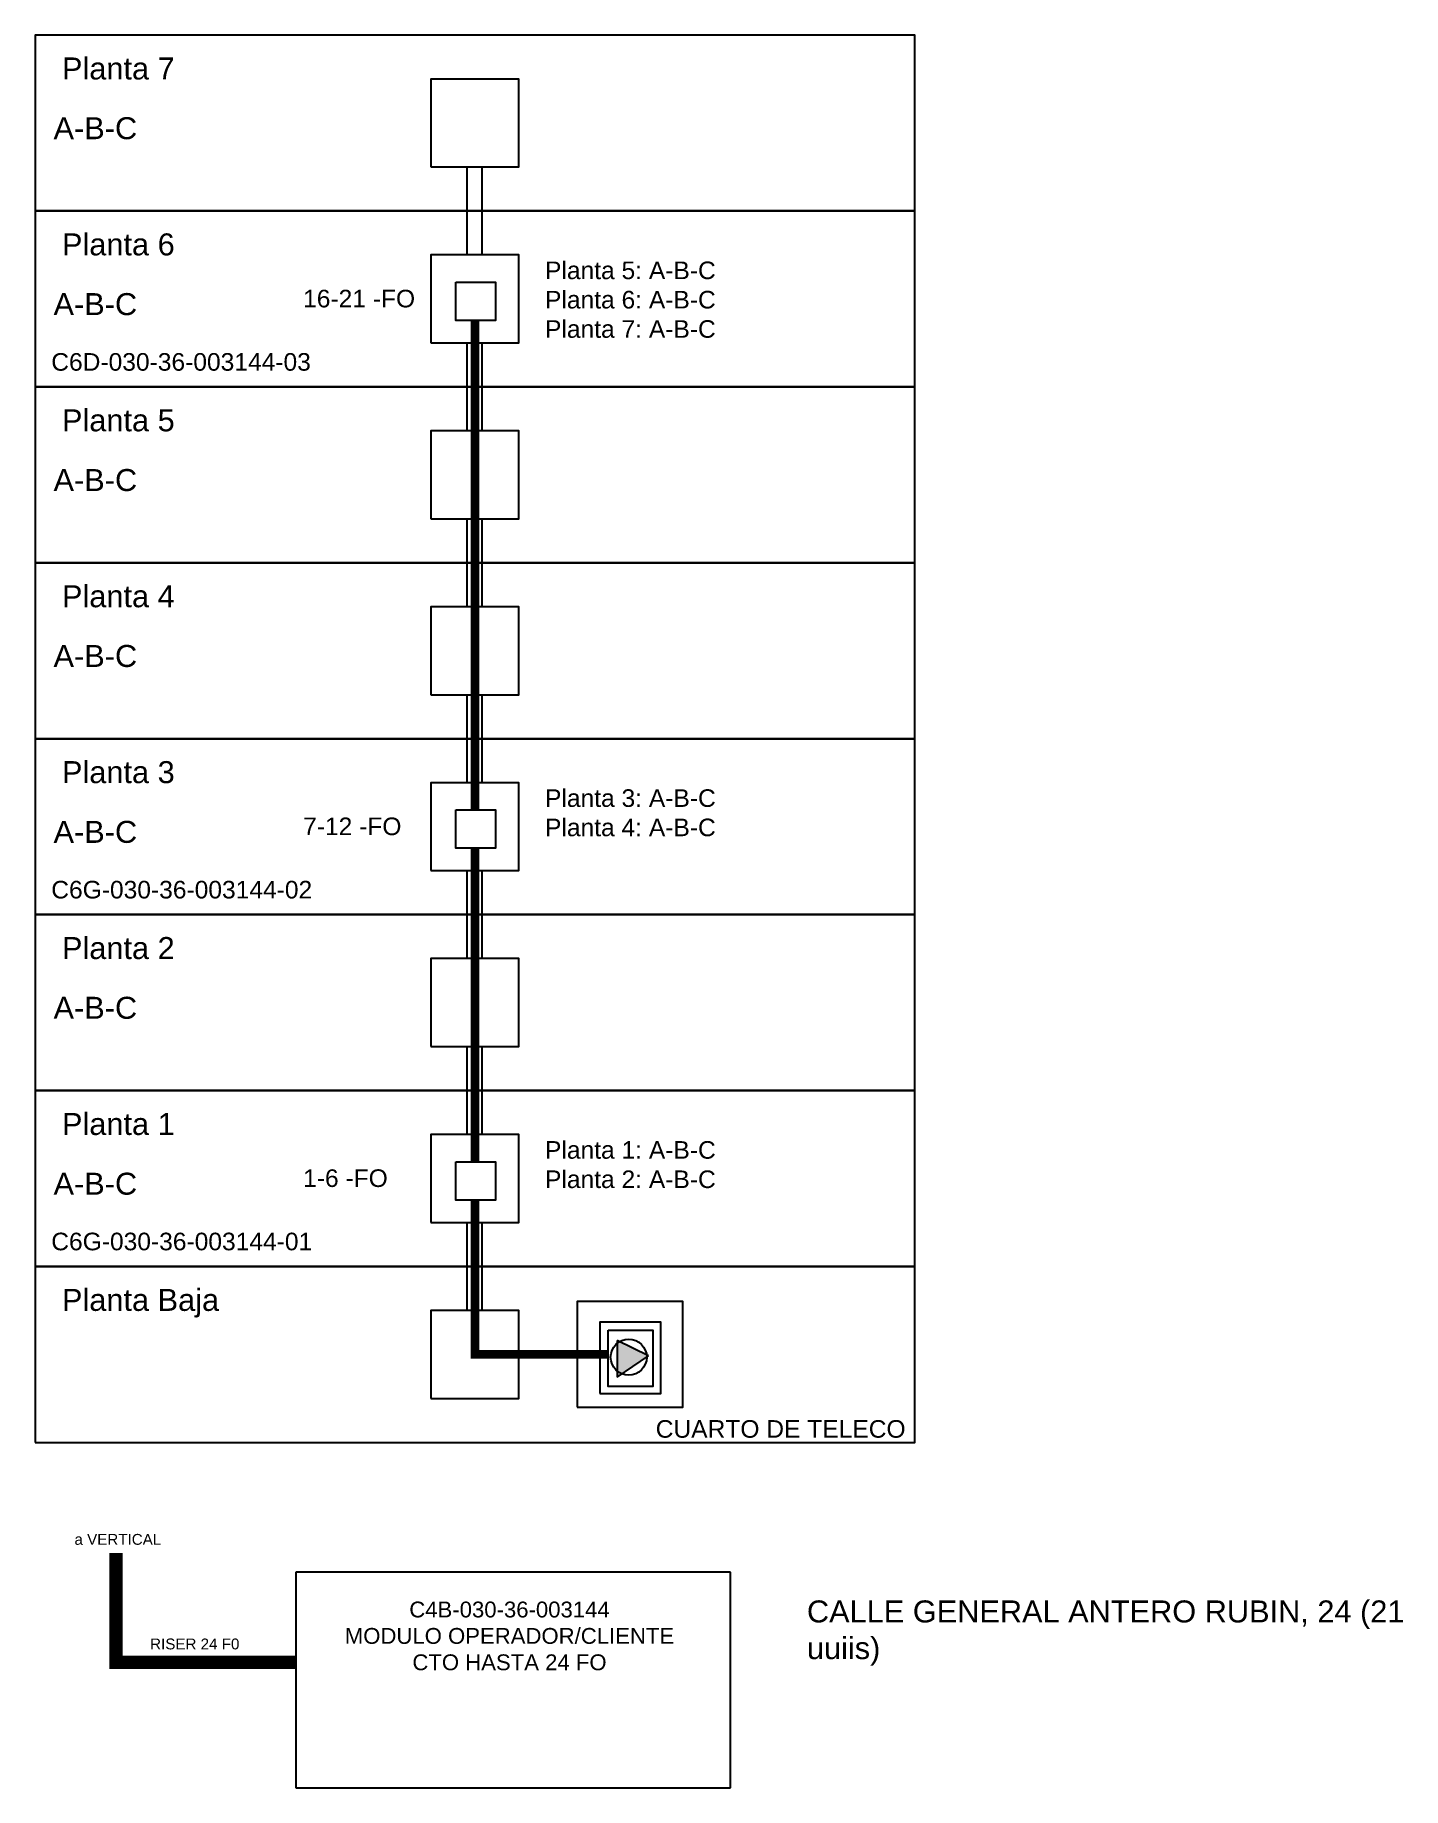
# Model space of a CAD drawing. Header units: millimetres. Extents: x 0 to 155, y -39 to 160.
import ezdxf

# ---------------------------------------------------------------- set-up
doc = ezdxf.new("R2010")
doc.units = ezdxf.units.MM
doc.styles.get("Standard").update_dxf_attribs({"font": ''})
doc.styles.get('Standard').set_extended_font_data('Arial')

msp = doc.modelspace()

# ---------------------------------------------------------------- hatches: boundary and pattern name
at = {"lineweight": -3, "true_color": 0xf26722}
h = msp.add_hatch(color=30, dxfattribs=at)
h.dxf.hatch_style = 1
h.paths.add_polyline_path([(66.44, 11.45, 0.041766), (66.16, 11.26), (66.16, 8.12, 0.077564), (66.7, 7.79), (69.53, 9.69, 0.030218), (69.52, 9.93)])
h.paths.add_polyline_path([(66.44, 11.45), (66.16, 11.59), (66.16, 11.26, -0.041766)])
h.paths.add_polyline_path([(66.16, 8.12), (66.16, 7.43), (66.7, 7.79, -0.077564)])
h.paths.add_polyline_path([(69.74, 9.83), (69.52, 9.93, -0.030218), (69.53, 9.69)])

# ---------------------------------------------------------------- linework, layer by layer
at = {"color": 7, "lineweight": -3}
for p, q in [((49.12, 135), (49.12, 145)), ((50.84, 135), (50.84, 145)), ((49.12, 115), (49.12, 125)), ((50.84, 115), (50.84, 125)), ((49.12, 95), (49.12, 105)), ((50.84, 95), (50.84, 105)), ((49.12, 75), (49.12, 85)), ((50.84, 75), (50.84, 85)), ((49.12, 55), (49.12, 65)), ((50.84, 55), (50.84, 65)), ((49.12, 35), (49.12, 45)), ((50.84, 35), (50.84, 45)), ((49.12, 15), (49.12, 25)), ((50.84, 15), (50.84, 25)), ((29.64, -14.74), (29.64, -39.29))]:
    msp.add_line(p, q, dxfattribs=at)
at = {"color": 30, "lineweight": -3, "true_color": 0xf26722}
for p, q in [((66.16, 11.59), (66.16, 7.43)), ((69.74, 9.83), (66.16, 11.59)), ((66.16, 7.43), (69.74, 9.83))]:
    msp.add_line(p, q, dxfattribs=at)
at = {"color": 7, "lineweight": -3, "true_color": 0xffffff}
for p, q in [((79.06, -14.74), (29.64, -14.74)), ((79.06, -39.29), (79.06, -14.74)), ((29.64, -39.29), (79.06, -39.29))]:
    msp.add_line(p, q, dxfattribs=at)
for points in [[(0, 140), (100, 140), (100, 160), (0, 160)], [(45, 145), (55, 145), (55, 155), (45, 155)], [(45, 145), (55, 145), (55, 155), (45, 155)], [(0, 120), (100, 120), (100, 140), (0, 140)], [(45, 125), (55, 125), (55, 135), (45, 135)], [(0, 100), (100, 100), (100, 120), (0, 120)], [(45, 105), (55, 105), (55, 115), (45, 115)], [(0, 80), (100, 80), (100, 100), (0, 100)], [(45, 85), (55, 85), (55, 95), (45, 95)], [(0, 60), (100, 60), (100, 80), (0, 80)], [(45, 65), (55, 65), (55, 75), (45, 75)], [(0, 40), (100, 40), (100, 60), (0, 60)], [(45, 45), (55, 45), (55, 55), (45, 55)], [(0, 20), (100, 20), (100, 40), (0, 40)], [(45, 25), (55, 25), (55, 35), (45, 35)], [(0, 0), (100, 0), (100, 20), (0, 20)], [(61.64, 4), (73.64, 4), (73.64, 16), (61.64, 16)], [(45, 5), (55, 5), (55, 15), (45, 15)], [(64.19, 5.54), (71.13, 5.54), (71.13, 13.66), (64.19, 13.66)], [(0, 0), (0, 0), (0, 0), (0, 0)]]:
    msp.add_lwpolyline(points, close=True)
at = {"color": 1, "lineweight": -3}
for points in [[(47.83, 131.9), (52.34, 131.9), (52.34, 127.54), (47.83, 127.54)], [(47.83, 71.9), (52.34, 71.9), (52.34, 67.54), (47.83, 67.54)], [(47.83, 31.9), (52.34, 31.9), (52.34, 27.54), (47.83, 27.54)]]:
    msp.add_lwpolyline(points, close=True, dxfattribs=at)
at = {"color": 3, "lineweight": -3}
for points, const_width in [([(50, 71.9), (50, 127.54)], 1), ([(50, 31.9), (50, 67.54)], 1), ([(50, 10), (50, 27.54)], 1), ([(49.5, 10), (65.15, 10)], 1), ([(29.64, -25), (9.19, -25), (9.19, -12.57)], 1.5)]:
    msp.add_lwpolyline(points, dxfattribs=dict(at, const_width=const_width))
at = {"color": 30, "lineweight": -3, "true_color": 0xf26722}
msp.add_lwpolyline([(65.15, 12.75), (70.24, 12.75), (70.24, 6.34), (65.15, 6.34)], close=True, dxfattribs=at)
at = {"color": 7, "lineweight": -3, "true_color": 0xffffff}
msp.add_circle((67.48, 9.69), 2.05, dxfattribs=at)

# ---------------------------------------------------------------- texts
at = {"attachment_point": 1}
for s, width, insert, char_height in [('Planta 7', 34.3805, (3.06, 157.45), 2.5), ('{\\fArial Unicode MS|b0|i0|c0|p2;A-B-C}', 22.4406, (2.1, 150.66), 2.5), ('Planta 6', 34.3805, (3.06, 137.45), 2.5), ('{\\fArial Unicode MS|b0|i0|c0|p2;A-B-C}', 22.4406, (2.1, 130.66), 2.5), ('Planta 5', 34.3805, (3.06, 117.45), 2.5), ('{\\fArial Unicode MS|b0|i0|c0|p2;A-B-C}', 22.4406, (2.1, 110.66), 2.5), ('Planta 4', 34.3805, (3.06, 97.45), 2.5), ('{\\fArial Unicode MS|b0|i0|c0|p2;A-B-C}', 22.4406, (2.1, 90.66), 2.5), ('Planta 3', 34.3805, (3.06, 77.45), 2.5), ('{\\fArial Unicode MS|b0|i0|c0|p2;A-B-C}', 22.4406, (2.1, 70.66), 2.5), ('Planta 2', 34.3805, (3.06, 57.45), 2.5), ('{\\fArial Unicode MS|b0|i0|c0|p2;A-B-C}', 22.4406, (2.1, 50.66), 2.5), ('Planta 1', 34.3805, (3.06, 37.45), 2.5), ('{\\fArial Unicode MS|b0|i0|c0|p2;A-B-C}', 22.4406, (2.1, 30.66), 2.5), ('Planta Baja', 34.3805, (3.06, 17.45), 2.5), ('CUARTO DE TELECO', 31.55, (70.55, 2.53), 2)]:
    msp.add_mtext_dynamic_manual_height_columns(s, width=width, gutter_width=12.5, heights=[0], dxfattribs=dict(at, insert=insert, char_height=char_height))
at = {"color": 7, "lineweight": -3, "char_height": 2, "attachment_point": 1}
for s, width, heights, insert in [('{\\fArial Unicode MS|b0|i0|c0|p2;Planta 5: A-B-C\\PPlanta 6: A-B-C\\PPlanta 7: A-B-C}', 28.8474, [14.25], (57.97, 134.25)), ('{\\fArial Unicode MS|b0|i0|c0|p2;16-21 -FO}', 21.3183, [0], (30.47, 131.04)), ('{\\fArial Unicode MS|b0|i0|c0|p2;Planta 3: A-B-C\\PPlanta 4: A-B-C}', 28.8474, [14.25], (57.97, 74.25)), ('{\\fArial Unicode MS|b0|i0|c0|p2;7-12 -FO}', 21.3183, [0], (30.47, 71.04)), ('{\\fArial Unicode MS|b0|i0|c0|p2;Planta 1: A-B-C\\PPlanta 2: A-B-C}', 28.8474, [14.25], (57.97, 34.25)), ('{\\fArial Unicode MS|b0|i0|c0|p2;1-6 -FO}', 21.3183, [0], (30.47, 31.04))]:
    msp.add_mtext_dynamic_manual_height_columns(s, width=width, gutter_width=12.5, heights=heights, dxfattribs=dict(at, insert=insert))
at = {"color": 4, "lineweight": -3, "attachment_point": 1}
for s, width, insert, char_height in [('{\\fArial Unicode MS|b0|i0|c0|p2;\\C256;\\c16777215;C6D-030-36-003144-03}', 2.5828, (1.84, 123.84), 2), ('{\\fArial Unicode MS|b0|i0|c0|p2;\\C256;\\c16777215;C6G-030-36-003144-02}', 2.5828, (1.84, 63.84), 2), ('{\\fArial Unicode MS|b0|i0|c0|p2;\\C256;\\c16777215;C6G-030-36-003144-01}', 2.5828, (1.84, 23.84), 2), ('{\\C256;\\c16777215;a VERTICAL}', 10.5158, (4.48, -10.41), 1.2334), ('{\\fArial Unicode MS|b0|i0|c0|p2;\\C256;\\c16777215;RISER 24 F0}', 23.2913, (13.08, -22.3), 1.2334)]:
    msp.add_mtext_dynamic_manual_height_columns(s, width=width, gutter_width=12.5, heights=[0], dxfattribs=dict(at, insert=insert, char_height=char_height))
at = {"color": 30, "lineweight": -3, "true_color": 0xf26722}
for s, width, gutter_width, insert, char_height, attachment_point in [('{\\fArial Unicode MS|b0|i0|c0|p2;\\C7;CALLE GENERAL ANTERO RUBIN, 24 (21 uuiis)}', 69.4229, 12.5, (87.74, -17.97), 2.5, 1), ('{\\fArial Unicode MS|b0|i0|c0|p2;\\C256;\\c16777215;C4B-030-36-003144\\PMODULO OPERADOR/CLIENTE\\PCTO HASTA 24 FO}', 40.3198, 6.17, (53.93, -18.1), 1.8, 2)]:
    msp.add_mtext_dynamic_manual_height_columns(s, width=width, gutter_width=gutter_width, heights=[0], dxfattribs=dict(at, insert=insert, char_height=char_height, attachment_point=attachment_point))

doc.saveas('drawing.dxf')
